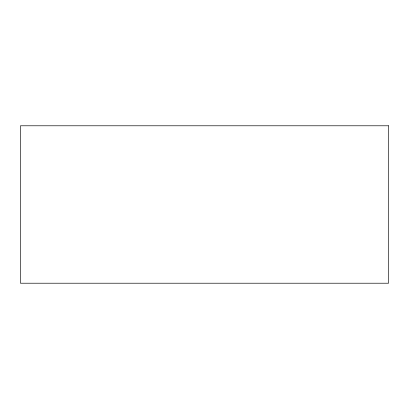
<?xml version="1.0" encoding="UTF-8"?>
<svg xmlns="http://www.w3.org/2000/svg" width="409" height="409" viewBox="0 0 409 409"><rect width="100%" height="100%" fill="white"/><g stroke="black" fill="none" stroke-linecap="round" stroke-linejoin="round"><path stroke-width="0.61" d="M388.55 125.783L20.45 125.783L20.45 283.217L388.55 283.217L388.55 125.783"/></g></svg>
